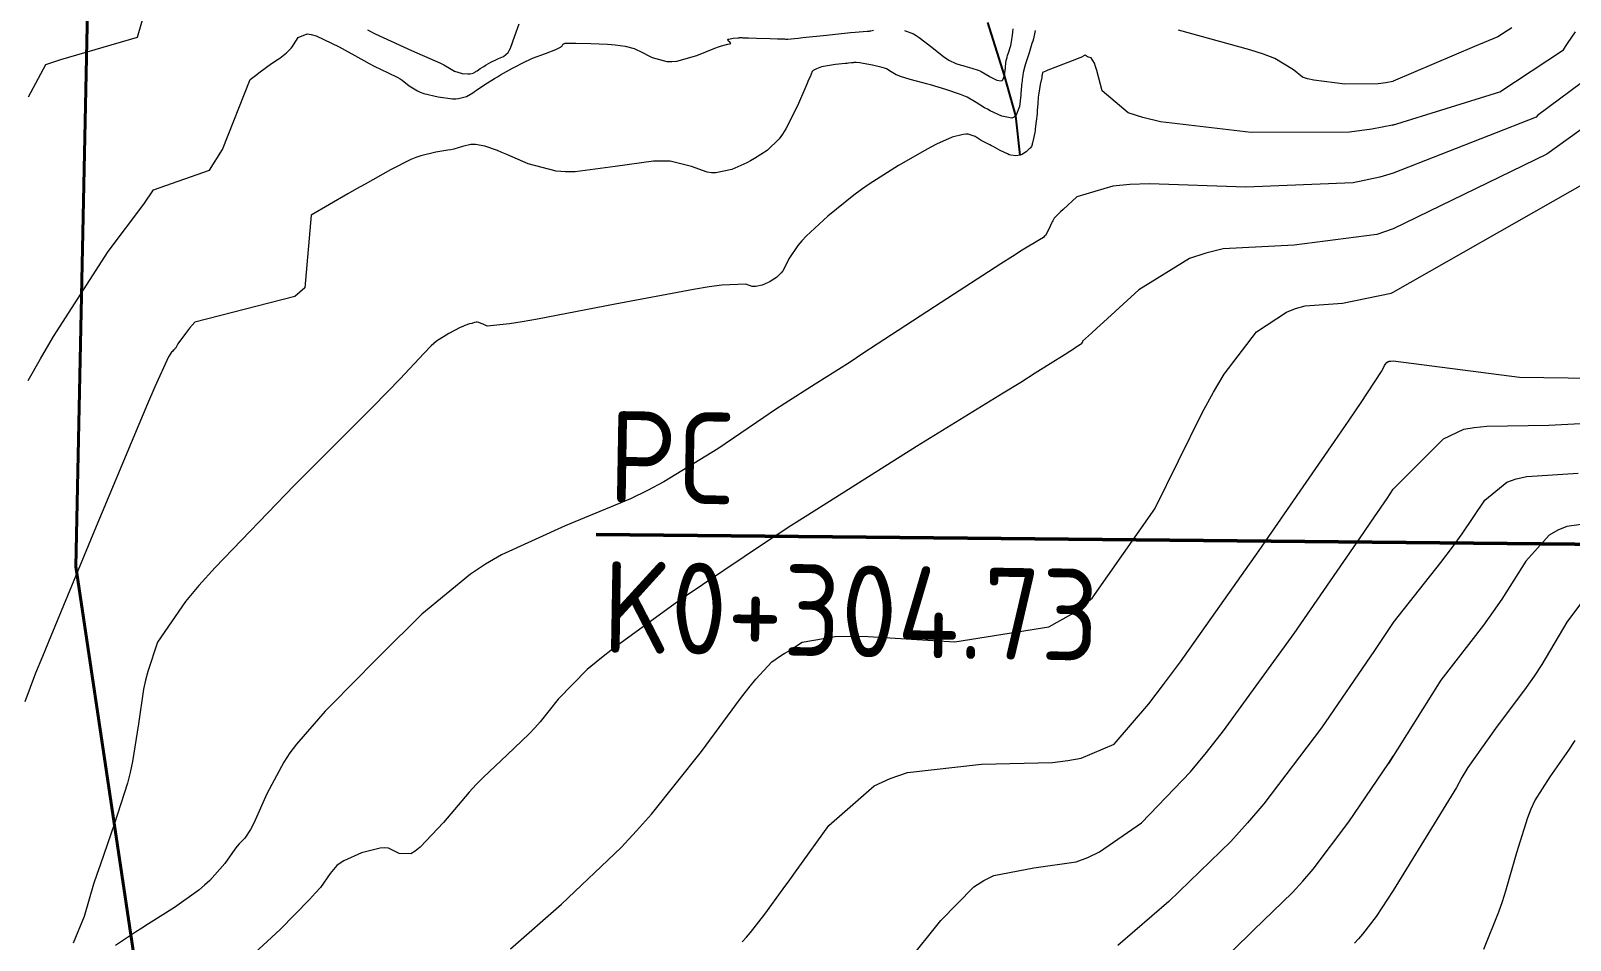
# Model space of a CAD drawing. Header units: millimetres. Extents: x 837475 to 838477, y 1189012 to 1191015.
# Drawn here: x 837910.7 to 838011.6, y 1190622.3 to 1190681.8 of the extents above; entities that cross this region are included whole.
import ezdxf

# ---------------------------------------------------------------- set-up
doc = ezdxf.new("R2010")
doc.units = ezdxf.units.MM
doc.header["$LTSCALE"] = 0.3
doc.layers.add('Abscisas TP Y TC', color=250, linetype='Continuous', lineweight=50)
doc.layers.add('CORREDORVIA', color=94, linetype='Continuous', lineweight=40)
for name, color, linetype, lineweight, true_color in [('COTAS 10', 7, 'Continuous', 9, 0x6e3e2d), ('COTAS INT', 7, 'Continuous', 5, 0x9fa19f), ('Escorrentias', 7, 'Continuous', 25, 0x00a8ad)]:
    doc.layers.add(name, color=color, linetype=linetype, lineweight=lineweight, true_color=true_color)
doc.styles.get("Standard").update_dxf_attribs({"font": 'isocp2.shx', "bigfont": '@extfont2.shx'})

msp = doc.modelspace()

# ---------------------------------------------------------------- linework, layer by layer
at = {"layer": 'Abscisas TP Y TC'}
msp.add_line((838036.74, 1190647.96, 1705.28), (837947.77, 1190648.84, 1705.28), dxfattribs=at)
at = {"layer": 'CORREDORVIA'}
msp.add_lwpolyline([(837918.48, 1189883.49), (837925.04, 1189453.38), (837902.5, 1189217.71), (837593.19, 1189234.4), (837666.02, 1189670.12), (837623.32, 1189818.02), (837548.5, 1190011.45), (837506.88, 1190461.6), (837936.28, 1190278.25), (837938.05, 1190355.4), (837933.05, 1190517.45), (837913.69, 1190646.74), (837916.91, 1190801.89), (837910.68, 1191000.96), (838213.03, 1190992.91), (838237.17, 1190821.34), (838237, 1190602.88), (838240.03, 1190437.2), (838238.1, 1190145.73), (838184.2, 1189898.28), (837758.84, 1190109.91), (837918.48, 1189883.49)], dxfattribs=at)
at = {"layer": 'COTAS 10'}
for points in [[(837976.53, 1190681.84), (837976.42, 1190681.3), (837976.38, 1190681.15), (837976.33, 1190680.99), (837976.14, 1190680.38), (837975.95, 1190679.8), (837975.9, 1190679.66), (837975.86, 1190679.52), (837975.76, 1190679.09), (837975.7, 1190678.74), (837975.69, 1190678.65), (837975.68, 1190678.56), (837975.65, 1190678.29), (837975.63, 1190677.92), (837975.61, 1190677.77), (837975.6, 1190677.61), (837975.51, 1190676.87), (837975.27, 1190676.25), (837975.16, 1190676.16), (837975.02, 1190676.11), (837974.35, 1190676.24), (837973.59, 1190676.59), (837973.41, 1190676.69), (837973.23, 1190676.79), (837972.68, 1190677.14), (837972.08, 1190677.48), (837971.87, 1190677.57), (837971.65, 1190677.66), (837970.69, 1190677.98), (837969.68, 1190678.28), (837969.43, 1190678.35), (837969.18, 1190678.42), (837968.36, 1190678.64), (837967.71, 1190678.84), (837967.57, 1190678.9), (837967.44, 1190678.95), (837967.11, 1190679.15), (837966.79, 1190679.33), (837966.66, 1190679.38), (837966.52, 1190679.42), (837965.89, 1190679.57), (837965.28, 1190679.69), (837965.16, 1190679.71), (837965.05, 1190679.73), (837964.81, 1190679.75), (837964.7, 1190679.75), (837964.68, 1190679.75), (837964.66, 1190679.75), (837964.61, 1190679.73), (837964.57, 1190679.72), (837964.56, 1190679.72), (837964.54, 1190679.72), (837964.5, 1190679.72), (837964.32, 1190679.7), (837964.22, 1190679.69), (837964.09, 1190679.68), (837963.47, 1190679.61), (837962.81, 1190679.52), (837962.67, 1190679.5), (837962.54, 1190679.47), (837962.21, 1190679.34), (837962.03, 1190679.24), (837961.99, 1190679.22), (837961.97, 1190679.2), (837961.93, 1190679.17), (837961.79, 1190678.82), (837961.69, 1190678.61), (837961.58, 1190678.34), (837960.97, 1190676.92), (837960.2, 1190675.4), (837959.99, 1190675.06), (837959.77, 1190674.76), (837958.99, 1190673.98), (837958.15, 1190673.46), (837957.9, 1190673.32), (837957.64, 1190673.19), (837956.66, 1190672.75), (837955.62, 1190672.52), (837955.33, 1190672.52), (837955.05, 1190672.56), (837954.02, 1190672.93), (837952.63, 1190673.28), (837952.11, 1190673.29), (837951.54, 1190673.28), (837949.03, 1190672.93), (837946.41, 1190672.6), (837945.77, 1190672.6), (837945.17, 1190672.64), (837943.33, 1190673.11), (837941.93, 1190673.72), (837941.61, 1190673.86), (837941.31, 1190673.98), (837940.49, 1190674.27), (837939.88, 1190674.39), (837939.72, 1190674.39), (837939.56, 1190674.38), (837939.03, 1190674.26), (837938.46, 1190674.08), (837938.27, 1190674.04), (837938.07, 1190674), (837937.27, 1190673.87), (837936.29, 1190673.64), (837935.97, 1190673.52), (837935.64, 1190673.39), (837934.31, 1190672.72), (837932.64, 1190671.78), (837932.09, 1190671.47), (837931.51, 1190671.14), (837929.11, 1190669.75), (837928.69, 1190664.99), (837928.05, 1190664.43), (837921.48, 1190662.75), (837921.15, 1190662.34), (837920.88, 1190662.01), (837920.38, 1190661.32), (837920.26, 1190661.11), (837920.24, 1190661.06), (837920.21, 1190661.03), (837920.15, 1190660.96), (837920.06, 1190660.88), (837920.02, 1190660.83), (837919.97, 1190660.77), (837919.76, 1190660.47), (837918.86, 1190658.5), (837918.38, 1190657.39), (837917.81, 1190656.04), (837914.91, 1190649.1), (837912.05, 1190642.18), (837911.51, 1190640.84), (837911.06, 1190639.75), (837910.35, 1190637.88)], [(838007.77, 1190682.02), (838006.84, 1190681.44), (838005.33, 1190680.8), (838000, 1190678.52), (837999.98, 1190678.51), (837999.52, 1190678.42), (837999.02, 1190678.35), (837996.82, 1190678.34), (837994.79, 1190678.59), (837994.39, 1190678.68), (837994.06, 1190678.79), (837993.47, 1190679.28), (837992.24, 1190680.02), (837991.5, 1190680.29), (837990.6, 1190680.58), (837985.92, 1190681.87)], [(837957.34, 1190622.16), (837957.62, 1190622.45), (837957.89, 1190622.76), (837958.83, 1190623.96), (837960.03, 1190625.62), (837960.46, 1190626.22), (837960.94, 1190626.88), (837963.02, 1190629.76), (837966, 1190632.37), (837967.04, 1190632.86), (837968.17, 1190633.25), (837973.02, 1190633.78), (837977.68, 1190633.89), (837978.68, 1190634.02), (837979.56, 1190634.18), (837981.71, 1190635.09), (837983.99, 1190637.74), (837984.94, 1190639.01), (837986.05, 1190640.5), (837991.21, 1190647.79), (837996.16, 1190654.93), (837997.12, 1190656.32), (837997.9, 1190657.47), (837999.23, 1190659.5), (837999.4, 1190659.83), (837999.43, 1190659.9), (837999.47, 1190659.96), (837999.57, 1190660.1), (837999.67, 1190660.16), (837999.7, 1190660.17), (837999.72, 1190660.18), (837999.84, 1190660.19), (837999.99, 1190660.22), (838000, 1190660.22), (838008.27, 1190659.13), (838013.05, 1190659.07)], [(838005.94, 1190621.66), (838006.92, 1190624.11), (838007.16, 1190624.79), (838007.38, 1190625.48), (838008.1, 1190628), (838008.81, 1190630.3), (838009.04, 1190630.86), (838009.28, 1190631.38), (838010.27, 1190632.95), (838011.51, 1190634.71), (838011.91, 1190635.34)]]:
    msp.add_lwpolyline(points, dxfattribs=at)
at = {"layer": 'COTAS INT'}
for points in [[(837910.6, 1190677.51), (837911.72, 1190679.63), (837912.7, 1190679.94), (837917.74, 1190681.41), (837920.13, 1190689.75)], [(837910.57, 1190658.91), (837911.37, 1190660.34), (837912.22, 1190661.81), (837915.81, 1190667.38), (837918.15, 1190670.48), (837918.78, 1190671.4), (837922.46, 1190672.7), (837923.3, 1190674.05), (837925.11, 1190678.64), (837925.46, 1190678.91), (837925.76, 1190679.14), (837926.51, 1190679.68), (837926.94, 1190679.97), (837927.05, 1190680.04), (837927.16, 1190680.12), (837927.49, 1190680.38), (837927.79, 1190680.69), (837927.88, 1190680.79), (837927.96, 1190680.9), (837928.26, 1190681.39), (837928.85, 1190681.62), (837929.12, 1190681.58), (837929.43, 1190681.49), (837930.95, 1190680.77), (837932.55, 1190679.89), (837932.92, 1190679.69), (837933.24, 1190679.52), (837934.15, 1190679.08), (837934.78, 1190678.78), (837934.93, 1190678.69), (837935.08, 1190678.59), (837935.53, 1190678.23), (837936.07, 1190677.89), (837936.26, 1190677.8), (837936.48, 1190677.73), (837937.42, 1190677.5), (837938.36, 1190677.38), (837938.58, 1190677.38), (837938.77, 1190677.39), (837939.28, 1190677.52), (837939.69, 1190677.77), (837939.82, 1190677.85), (837939.95, 1190677.94), (837940.49, 1190678.3), (837941.12, 1190678.71), (837941.32, 1190678.82), (837941.52, 1190678.94), (837942.31, 1190679.39), (837943.16, 1190679.82), (837943.39, 1190679.93), (837943.62, 1190680.03), (837944.46, 1190680.35), (837945.13, 1190680.61), (837945.26, 1190680.66), (837945.36, 1190680.71), (837945.55, 1190680.83), (837945.57, 1190680.9), (837945.58, 1190680.92), (837945.59, 1190680.93), (837945.62, 1190680.96), (837945.65, 1190680.97), (837945.66, 1190680.98), (837945.67, 1190680.98), (837945.71, 1190681), (837945.75, 1190681.01), (837945.78, 1190681.02), (837945.82, 1190681.02), (837946.09, 1190681.02), (837946.25, 1190681.02), (837946.44, 1190681.01), (837947.44, 1190680.99), (837948.53, 1190680.95), (837948.79, 1190680.93), (837949.02, 1190680.91), (837949.67, 1190680.83), (837950.26, 1190680.66), (837950.44, 1190680.58), (837950.64, 1190680.5), (837951.44, 1190680.09), (837952.42, 1190679.82), (837952.73, 1190679.81), (837953.06, 1190679.84), (837954.37, 1190680.21), (837955.55, 1190680.68), (837955.79, 1190680.77), (837955.99, 1190680.84), (837956.4, 1190680.96), (837956.54, 1190680.98), (837956.56, 1190680.98), (837956.58, 1190680.99), (837956.6, 1190681.01), (837956.56, 1190681.05), (837956.55, 1190681.06), (837956.53, 1190681.08), (837956.43, 1190681.17), (837956.4, 1190681.25), (837956.43, 1190681.27), (837956.47, 1190681.29), (837956.76, 1190681.34), (837957.07, 1190681.37), (837957.14, 1190681.37), (837957.2, 1190681.38), (837957.33, 1190681.38), (837957.39, 1190681.37), (837957.4, 1190681.37), (837957.41, 1190681.37), (837957.44, 1190681.37), (837957.59, 1190681.37), (837957.67, 1190681.36), (837957.77, 1190681.36), (837958.29, 1190681.35), (837959.19, 1190681.32), (837959.67, 1190681.31), (837960.04, 1190681.3), (837960.12, 1190681.3), (837960.19, 1190681.29), (837960.33, 1190681.29), (837960.77, 1190681.32), (837961.02, 1190681.35), (837961.32, 1190681.38), (837962.87, 1190681.54), (837964.44, 1190681.71), (837964.75, 1190681.74), (837965.02, 1190681.76), (837965.53, 1190681.8), (837965.69, 1190681.81), (837965.73, 1190681.82), (837965.78, 1190681.83), (837965.94, 1190681.87)], [(837932.79, 1190681.89), (837933.3, 1190681.63), (837933.82, 1190681.38), (837935.69, 1190680.53), (837937.24, 1190679.86), (837937.54, 1190679.72), (837937.8, 1190679.6), (837938.29, 1190679.32), (837938.49, 1190679.19), (837938.57, 1190679.16), (837938.65, 1190679.13), (837939.01, 1190679.04), (837939.37, 1190679), (837939.45, 1190679), (837939.53, 1190679), (837939.72, 1190679.05), (837939.88, 1190679.15), (837939.93, 1190679.18), (837939.98, 1190679.21), (837940.19, 1190679.35), (837940.43, 1190679.5), (837940.5, 1190679.55), (837940.58, 1190679.59), (837940.89, 1190679.77), (837941.21, 1190679.93), (837941.3, 1190679.97), (837941.39, 1190680.01), (837941.7, 1190680.14), (837942.01, 1190680.41), (837942.09, 1190680.54), (837942.17, 1190680.7), (837942.45, 1190681.49), (837942.73, 1190682.28)], [(837967.99, 1190681.84), (837968.57, 1190681.62), (837968.75, 1190681.51), (837968.95, 1190681.38), (837969.77, 1190680.76), (837970.55, 1190680.13), (837970.73, 1190680.01), (837970.89, 1190679.9), (837971.34, 1190679.68), (837971.7, 1190679.58), (837971.81, 1190679.55), (837971.93, 1190679.52), (837972.38, 1190679.39), (837972.81, 1190679.24), (837972.91, 1190679.2), (837973, 1190679.16), (837973.27, 1190679.01), (837973.52, 1190678.85), (837973.6, 1190678.81), (837973.68, 1190678.76), (837974.02, 1190678.6), (837974.32, 1190678.55), (837974.38, 1190678.57), (837974.43, 1190678.61), (837974.54, 1190678.89), (837974.58, 1190679.22), (837974.58, 1190679.29), (837974.59, 1190679.36), (837974.6, 1190679.52), (837974.61, 1190679.64), (837974.62, 1190679.68), (837974.62, 1190679.72), (837974.65, 1190679.88), (837974.7, 1190680.07), (837974.71, 1190680.13), (837974.73, 1190680.2), (837974.82, 1190680.46), (837974.91, 1190680.73), (837974.93, 1190680.8), (837974.94, 1190680.87), (837974.99, 1190681.11), (837975.05, 1190681.54), (837975.07, 1190681.74), (837975.1, 1190681.96)], [(837999.95, 1190675.65), (838006.99, 1190677.83), (838011.15, 1190680.59), (838011.29, 1190680.8), (838011.42, 1190681), (838011.94, 1190681.76)], [(838015.22, 1190680.56), (838009.44, 1190676.27), (838009.36, 1190676.16), (838000, 1190672.5), (837999.12, 1190672.24), (837997.37, 1190671.88), (837990.34, 1190671.59), (837984.03, 1190671.8), (837982.74, 1190671.75), (837981.63, 1190671.66), (837979.27, 1190670.95), (837978.37, 1190670.12), (837978.19, 1190669.96), (837978.05, 1190669.82), (837977.78, 1190669.55), (837977.69, 1190669.39), (837977.65, 1190669.31), (837977.61, 1190669.23), (837977.43, 1190668.83), (837977.21, 1190668.43), (837977.14, 1190668.35), (837977.08, 1190668.28), (837976.83, 1190668.13), (837975.69, 1190667.45), (837975.06, 1190667.05), (837974.29, 1190666.56), (837970.38, 1190664.02), (837966.19, 1190661.29), (837965.25, 1190660.68), (837964.41, 1190660.13), (837962.13, 1190658.69), (837960.14, 1190657.41), (837959.47, 1190656.97), (837958.76, 1190656.5), (837955.76, 1190654.45), (837952.21, 1190652.28), (837951.14, 1190651.72), (837950.04, 1190651.18), (837945.76, 1190649.39), (837941.58, 1190647.49), (837940.53, 1190646.88), (837939.54, 1190646.24), (837936.36, 1190643.62), (837933.65, 1190640.92), (837932.95, 1190640.22), (837932.28, 1190639.54), (837930.02, 1190637.25), (837928.14, 1190635.1), (837927.71, 1190634.52), (837927.32, 1190633.93), (837926.2, 1190631.84), (837925.45, 1190630.13), (837925.29, 1190629.79), (837925.14, 1190629.5), (837924.76, 1190628.94), (837924.4, 1190628.57), (837924.26, 1190628.41), (837924.11, 1190628.22), (837923.45, 1190627.29), (837922.47, 1190626.17), (837922.13, 1190625.86), (837921.76, 1190625.54), (837920.15, 1190624.4), (837918.45, 1190623.32), (837918.02, 1190623.04), (837917.61, 1190622.78), (837916.3, 1190621.92)], [(838000, 1190675.67), (837999.95, 1190675.65), (837998.6, 1190675.38), (837997.13, 1190675.19), (837990.7, 1190675.16), (837984.76, 1190675.87), (837983.6, 1190676.15), (837982.64, 1190676.46), (837980.92, 1190677.89), (837980.59, 1190679.23), (837980.5, 1190679.49), (837980.43, 1190679.7), (837980.2, 1190680.06), (837980.04, 1190680.1), (837980.01, 1190680.11), (837979.98, 1190680.12), (837979.94, 1190680.14), (837979.92, 1190680.16), (837979.91, 1190680.16), (837979.9, 1190680.17), (837979.86, 1190680.2), (837979.82, 1190680.23), (837979.81, 1190680.23), (837979.8, 1190680.23), (837979.77, 1190680.2), (837979.54, 1190680.09), (837979.41, 1190680.03), (837979.24, 1190679.97), (837978.39, 1190679.64), (837977.54, 1190679.31), (837977.38, 1190679.25), (837977.24, 1190679.19), (837977.03, 1190679.09), (837977, 1190678.95), (837976.98, 1190678.88), (837976.97, 1190678.78), (837976.87, 1190678.3), (837976.78, 1190677.75), (837976.76, 1190677.61), (837976.74, 1190677.48), (837976.71, 1190677.05), (837976.68, 1190676.64), (837976.67, 1190676.52), (837976.66, 1190676.39), (837976.61, 1190675.9), (837976.55, 1190675.41), (837976.53, 1190675.29), (837976.51, 1190675.17), (837976.44, 1190674.78), (837976.37, 1190674.49), (837976.35, 1190674.42), (837976.34, 1190674.37), (837976.29, 1190674.24), (837976.21, 1190674.15), (837976.17, 1190674.11), (837976.13, 1190674.08), (837975.94, 1190673.9), (837975.7, 1190673.74), (837975.63, 1190673.71), (837975.56, 1190673.68), (837975.28, 1190673.63), (837974.94, 1190673.68), (837974.83, 1190673.71), (837974.72, 1190673.76), (837974.24, 1190673.99), (837973.78, 1190674.24), (837973.67, 1190674.3), (837973.57, 1190674.35), (837973.31, 1190674.48), (837973.08, 1190674.59), (837973.01, 1190674.64), (837972.93, 1190674.69), (837972.6, 1190674.91), (837972.16, 1190675.05), (837972, 1190675.06), (837971.83, 1190675.04), (837971.11, 1190674.86), (837970.08, 1190674.4), (837969.71, 1190674.21), (837969.31, 1190673.99), (837967.58, 1190673), (837965.67, 1190671.79), (837965.17, 1190671.44), (837964.67, 1190671.07), (837962.95, 1190669.68), (837961.54, 1190668.38), (837961.25, 1190668.06), (837960.99, 1190667.77), (837960.41, 1190666.89), (837960.09, 1190666.25), (837960, 1190666.11), (837959.91, 1190665.98), (837959.59, 1190665.66), (837959.25, 1190665.45), (837959.15, 1190665.39), (837959.05, 1190665.34), (837958.65, 1190665.16), (837958.23, 1190665.07), (837958.11, 1190665.07), (837958, 1190665.08), (837957.58, 1190665.24), (837956.01, 1190665.17), (837955.18, 1190665.05), (837954.16, 1190664.89), (837949.03, 1190663.92), (837943.93, 1190662.94), (837942.93, 1190662.76), (837942.11, 1190662.63), (837940.63, 1190662.49), (837940.37, 1190662.61), (837940.31, 1190662.64), (837940.25, 1190662.66), (837940.09, 1190662.72), (837939.98, 1190662.74), (837939.95, 1190662.74), (837939.92, 1190662.74), (837939.82, 1190662.71), (837939.71, 1190662.68), (837939.67, 1190662.67), (837939.63, 1190662.66), (837939.48, 1190662.64), (837939.17, 1190662.53), (837939.04, 1190662.46), (837938.88, 1190662.39), (837938.13, 1190661.99), (837937.33, 1190661.49), (837937.15, 1190661.34), (837936.98, 1190661.2), (837936.49, 1190660.68), (837934.94, 1190659.03), (837934.11, 1190658.18), (837933.1, 1190657.16), (837927.99, 1190652.04), (837922.81, 1190646.68), (837921.76, 1190645.5), (837920.87, 1190644.45), (837919.05, 1190641.78), (837918.4, 1190639.86), (837918.26, 1190639.29), (837918.13, 1190638.7), (837917.8, 1190636.43), (837917.41, 1190633.96), (837917.25, 1190633.25), (837917.07, 1190632.54), (837916.21, 1190629.84), (837915.3, 1190627.24), (837915.07, 1190626.57), (837914.86, 1190625.93), (837914.23, 1190623.82), (837913.51, 1190622.06)], [(838015.8, 1190677.88), (838010.05, 1190673.75), (838000, 1190668.86), (837998.92, 1190668.49), (837993.5, 1190667.79), (837988.85, 1190667.55), (837987.71, 1190667.27), (837986.64, 1190666.91), (837983.34, 1190664.87), (837981.02, 1190662.75), (837980.58, 1190662.34), (837980.22, 1190662.02), (837979.65, 1190661.49), (837979.64, 1190661.47), (837979.63, 1190661.45), (837979.63, 1190661.44), (837979.6, 1190661.38), (837979.56, 1190661.32), (837979.55, 1190661.3), (837979.54, 1190661.29), (837979.51, 1190661.27), (837979.33, 1190661.16), (837979.23, 1190661.1), (837979.11, 1190661.02), (837978.5, 1190660.63), (837976.55, 1190659.4), (837975.59, 1190658.8), (837974.44, 1190658.09), (837968.77, 1190654.59), (837962.23, 1190650.48), (837960.53, 1190649.39), (837958.88, 1190648.31), (837953.35, 1190644.59), (837948.95, 1190641.4), (837948.02, 1190640.66), (837947.2, 1190639.98), (837945.3, 1190638.05), (837944.11, 1190636.57), (837943.76, 1190636.17), (837943.39, 1190635.78), (837941.95, 1190634.41), (837940.38, 1190632.92), (837939.93, 1190632.45), (837939.47, 1190631.96), (837937.77, 1190629.97), (837936.26, 1190628.35), (837935.93, 1190628.09), (837935.63, 1190627.91), (837934.87, 1190627.94), (837934.18, 1190628.28), (837933.92, 1190628.3), (837933.64, 1190628.29), (837932.41, 1190627.98), (837931.24, 1190627.45), (837931, 1190627.31), (837930.8, 1190627.16), (837930.35, 1190626.62), (837929.72, 1190625.72), (837929.4, 1190625.35), (837929.01, 1190624.93), (837927.07, 1190622.96), (837924.86, 1190620.9)], [(837942.16, 1190621.7), (837945.5, 1190624.61), (837949.42, 1190628.34), (837950.43, 1190629.42), (837951.41, 1190630.51), (837954.68, 1190634.61), (837957.24, 1190638.08), (837957.78, 1190638.78), (837958.24, 1190639.36), (837959.29, 1190640.49), (837959.93, 1190640.92), (837960.14, 1190641.06), (837960.37, 1190641.2), (837961.28, 1190641.77), (837963.43, 1190642.16), (837964.43, 1190642.18), (837965.6, 1190642.16), (837971.28, 1190641.81), (837977.44, 1190642.78), (837978.91, 1190643.61), (837980.28, 1190644.67), (837984.37, 1190650.52), (837987.47, 1190656.81), (837988.22, 1190658.16), (837988.92, 1190659.33), (837991.04, 1190662.11), (837993, 1190663.4), (837993.6, 1190663.63), (837994.22, 1190663.81), (837996.67, 1190663.99), (837999.86, 1190664.65), (838000, 1190664.71), (838011.58, 1190671.31), (838016.87, 1190674.31)], [(837968.16, 1190620.79), (837970.37, 1190623.54), (837972.52, 1190625.75), (837973.17, 1190626.17), (837973.84, 1190626.5), (837976.46, 1190626.99), (837979.23, 1190627.4), (837979.99, 1190627.68), (837980.76, 1190628.04), (837983.51, 1190629.94), (837986.71, 1190633.29), (837987.76, 1190634.56), (837988.88, 1190635.98), (837993.51, 1190642.34), (837997.84, 1190648.61), (837998.78, 1190649.99), (837999.6, 1190651.2), (838000, 1190651.8), (838003.3, 1190655.09), (838004.63, 1190655.73), (838005.31, 1190655.84), (838006.12, 1190655.92), (838010.19, 1190656), (838014.33, 1190656.22)], [(838000, 1190643.04), (838003.11, 1190647), (838003.87, 1190648), (838004.51, 1190648.87), (838006, 1190651.09), (838007.43, 1190652.26), (838008.04, 1190652.47), (838008.75, 1190652.64), (838012.11, 1190652.86)], [(838014.03, 1190649.73), (838011.38, 1190649.36), (838010.78, 1190649.11), (838010.22, 1190648.79), (838008.69, 1190647.09), (838007.12, 1190644.59), (838006.55, 1190643.78), (838005.91, 1190642.9), (838003.12, 1190639.29), (837999.69, 1190633.84)], [(838013.02, 1190645.32), (838011.38, 1190643.08), (838009.73, 1190640.31), (838009.23, 1190639.56), (838008.71, 1190638.81), (838006.7, 1190636.12), (838004.88, 1190633.58), (838004.49, 1190632.91), (838004.15, 1190632.26), (838000, 1190625.52), (837998.89, 1190623.82), (837997.99, 1190622.65), (837997.73, 1190622.35), (837997.47, 1190622.06)], [(838000, 1190643.07), (837999.65, 1190642.55), (837998.77, 1190641.23), (837995.3, 1190636.17), (837991.53, 1190631.2), (837990.45, 1190629.94), (837989.36, 1190628.73), (837985.3, 1190624.8), (837981.95, 1190621.9)], [(837988.16, 1190620.27), (837990.84, 1190622.91), (837993.39, 1190625.38), (837994.08, 1190626.13), (837994.75, 1190626.92), (837997.09, 1190630), (837999.69, 1190633.84), (838000, 1190634.32)]]:
    msp.add_lwpolyline(points, dxfattribs=at)
at = {"layer": 'Escorrentias'}
for p, q in [((837974.54, 1190678.89), (837973.43, 1190682.38)), ((837975.27, 1190676.25), (837974.54, 1190678.89)), ((837975.56, 1190673.68), (837975.27, 1190676.25))]:
    msp.add_line(p, q, dxfattribs=at)

# ---------------------------------------------------------------- texts
at = {"layer": 'Abscisas TP Y TC'}
for s, p in [('PC', (837948.56, 1190650.93)), ('K0+304.73', (837948.17, 1190641.09))]:
    msp.add_text(s, height=6, rotation=359.0387, dxfattribs=at).set_placement(p)

doc.saveas('drawing.dxf')
